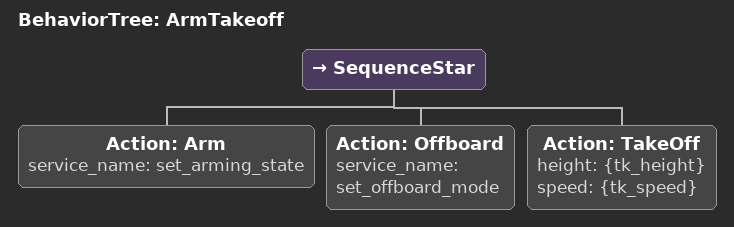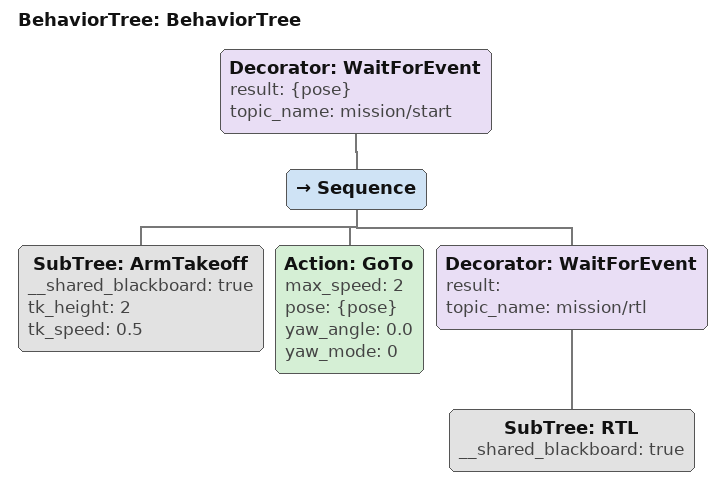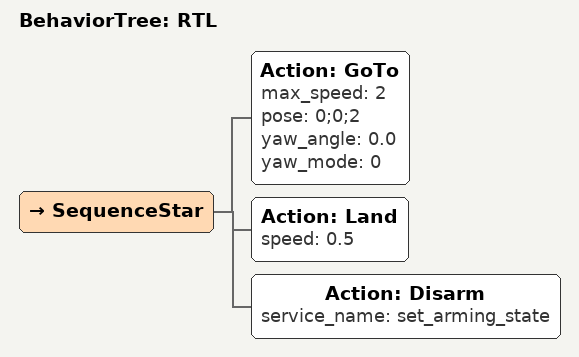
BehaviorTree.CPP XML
<?xml version="1.0"?>
<root main_tree_to_execute="BehaviorTree">
    <BehaviorTree ID="ArmTakeoff">
        <SequenceStar>
            <Action ID="Arm" service_name="set_arming_state"/>
            <Action ID="Offboard" service_name="set_offboard_mode"/>
            <Action ID="TakeOff" height="{tk_height}" speed="{tk_speed}"/>
        </SequenceStar>
    </BehaviorTree>
    <BehaviorTree ID="BehaviorTree">
        <Decorator ID="WaitForEvent" result="{pose}" topic_name="mission/start">
            <Sequence>
                <SubTree ID="ArmTakeoff" __shared_blackboard="true" tk_height="2" tk_speed="0.5"/>
                <Action ID="GoTo" max_speed="2" pose="{pose}" yaw_angle="0.0" yaw_mode="0"/>
                <Decorator ID="WaitForEvent" result="" topic_name="mission/rtl">
                    <SubTree ID="RTL" __shared_blackboard="true"/>
                </Decorator>
            </Sequence>
        </Decorator>
    </BehaviorTree>
    <BehaviorTree ID="RTL">
        <SequenceStar>
            <Action ID="GoTo" max_speed="2" pose="0;0;2" yaw_angle="0.0" yaw_mode="0"/>
            <Action ID="Land" speed="0.5"/>
            <Action ID="Disarm" service_name="set_arming_state"/>
        </SequenceStar>
    </BehaviorTree>
</root>
